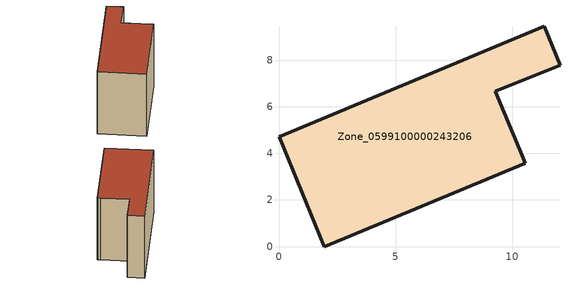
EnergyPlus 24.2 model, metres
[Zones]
Zone_0599100000243206
 floor ground (C_G): 1.95,0 0,4.7 11.37,9.44 12.05,7.78 9.28,6.65 10.42,3.89 10.52,3.67 10.55,3.58 z0
 wall outside (C_F): 12.05,7.78 11.37,9.44 0,4.7 1.95,0 10.55,3.58 10.52,3.67 10.42,3.89 9.28,6.65 12.05,7.78 z0:7.62
 roof outside (C_R): 10.55,3.58 10.52,3.67 10.42,3.89 9.28,6.65 12.05,7.78 11.37,9.44 0,4.7 1.95,0 z7.62
[BUILDING]
Pand.0599100000243206: North Axis=0; Terrain=City; Loads Convergence Tolerance Value=0.04; Temperature Convergence Tolerance Value=0.4; Solar Distribution=FullExterior; Maximum Number of Warmup Days=25; Minimum Number of Warmup Days=1
[Site:Location]
Rotterdam.The.Hague.AP_ZH_NLD Design_Conditions: Latitude=51.96; Longitude=4.45; Time Zone=1; Elevation=-4.5
[SITE:GROUNDTEMPERATURE:BUILDINGSURFACE]
18, 18, 18, 18, 18, 18, 18, 18, 18, 18, 18, 18
[MATERIAL] Thermal Absorptance=0.9; Solar Absorptance=0.7; Visible Absorptance=0.7
Name | Roughness | Thickness | Conductivity | Density | Specific Heat
G.TI.1975-1991 | MediumSmooth | 0.15 | 0.288461 | 540 | 1210
F.TI.1975-1991 | Rough | 0.3 | 0.230769 | 1920 | 840
R.TI.1975-1991 | MediumRough | 0.2 | 0.153846 | 1500 | 1000
[CONSTRUCTION]
C_G: G.TI.1975-1991
C_F: F.TI.1975-1991
C_R: R.TI.1975-1991
[ZONE]
Zone_0599100000243206: Type=1; Multiplier=1; Ceiling Height=Autocalculate; Volume=Autocalculate; Floor Area=autocalculate; Part of Total Floor Area=Yes
[ZONEINFILTRATION:DESIGNFLOWRATE]
Infil_Zone_0599100000243206: Zone or ZoneList or Space or SpaceList=Zone_0599100000243206; Schedule=AlwaysOn; Design Flow Rate Calculation Method=Flow/Area; Flow Rate per Floor Area=0.003; Constant Term Coefficient=1; Temperature Term Coefficient=0; Velocity Term Coefficient=0; Velocity Squared Term Coefficient=0
[HVACTEMPLATE:ZONE:IDEALLOADSAIRSYSTEM]
Zone_0599100000243206: Maximum Heating Supply Air Temperature=50; Minimum Cooling Supply Air Temperature=13; Maximum Heating Supply Air Humidity Ratio=0.0156; Minimum Cooling Supply Air Humidity Ratio=0.0077; Heating Limit=NoLimit; Cooling Limit=NoLimit; Dehumidification Control Type=ConstantSensibleHeatRatio; Cooling Sensible Heat Ratio=0.7; Dehumidification Setpoint=60; Humidification Control Type=None; Humidification Setpoint=30; Outdoor Air Method=None; Outdoor Air Flow Rate per Person=0.00944; Outdoor Air Flow Rate per Zone Floor Area=0; Outdoor Air Flow Rate per Zone=0; Demand Controlled Ventilation Type=None; Outdoor Air Economizer Type=NoEconomizer; Heat Recovery Type=None; Sensible Heat Recovery Effectiveness=0.7; Latent Heat Recovery Effectiveness=0.65
[ZONECONTROL:THERMOSTAT]
ThermostatControl_Zone_0599100000243206: Zone or ZoneList=Zone_0599100000243206; Control Type Schedule=DualSetpointControlType; Control 1=Thermostat_Zone_0599100000243206; Temperature Difference Between Cutout And Setpoint=0
[THERMOSTATSETPOINT:DUALSETPOINT]
Thermostat_Zone_0599100000243206: Heating Setpoint Temperature Schedule=HeatingSetpoint_Zone_0599100000243206; Cooling Setpoint Temperature Schedule=CoolingSetpoint_Zone_0599100000243206
[SCHEDULE:COMPACT]
HeatingSetpoint_Zone_0599100000243206: Through: 12/31, For: AllDays, Until: 24:00, 21
CoolingSetpoint_Zone_0599100000243206: Through: 12/31, For: AllDays, Until: 24:00, 24
DualSetpointControlType: Through: 12/31, For: AllDays, Until: 24:00, 4
AlwaysOn: Through: 12/31, For: AllDays, Until: 24:00, 1
